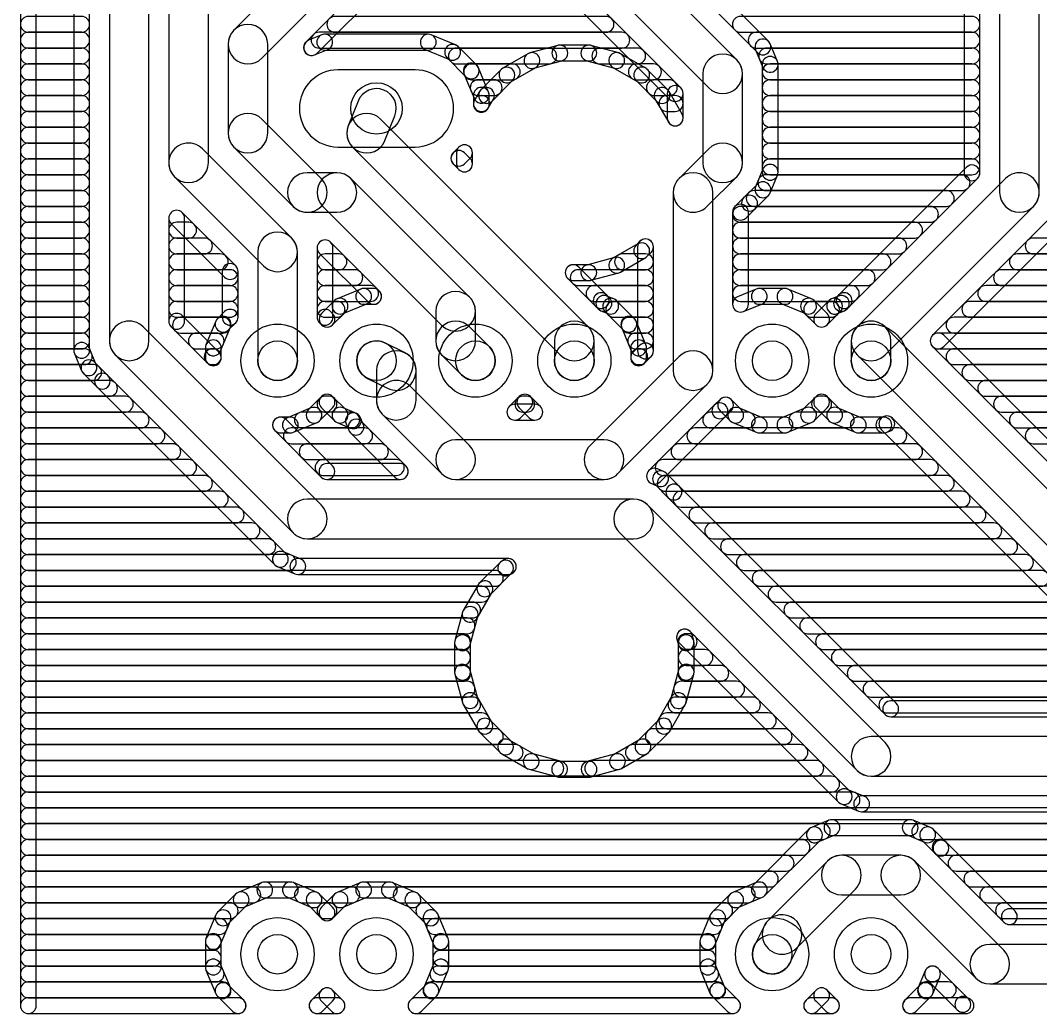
# Model space of a CAD drawing. Extents: x 1 to 104, y 1 to 79.
# Drawn here: x 1.02 to 27.21, y 1.02 to 26.52 of the extents above; entities that cross this region are included whole.
import ezdxf

# ---------------------------------------------------------------- set-up
doc = ezdxf.new("R2010")
doc.units = 0
for name, color, linetype in [('16', 174, 'CONTINUOUS'), ('17', 94, 'CONTINUOUS'), ('44', 250, 'CONTINUOUS')]:
    doc.layers.add(name, color=color, linetype=linetype)

# ---------------------------------------------------------------- blocks, each defined once
blk = doc.blocks.new('ROUNDP')
blk.add_circle((0, 0), 0.5)
blk = doc.blocks.new('LONGP100')
blk.add_lwpolyline([(-0.5, -0.5), (0.5, -0.5, 1), (0.5, 0.5), (-0.5, 0.5, 1)], format="xyb", close=True)

msp = doc.modelspace()

# ---------------------------------------------------------------- linework, layer by layer
at = {"layer": '16'}
for points in [[(1.4224, 1.2192), (1.4224, 78.7808, 1), (1.016, 78.7808), (1.016, 1.2192, 1)], [(2.3876, 68.8225), (2.3876, 18.0455, 1), (2.794, 18.0455), (2.794, 68.8225, 1)], [(3.302, 68.58), (3.302, 18.288, 1), (4.318, 18.288), (4.318, 68.58, 1)], [(27.178, 22.098), (27.178, 35.56, 1), (26.162, 35.56), (26.162, 22.098, 1)], [(25.2476, 34.8395), (25.2476, 22.603, 1), (25.654, 22.603), (25.654, 34.8395, 1)], [(4.826, 34.29), (4.826, 22.86, 1), (5.842, 22.86), (5.842, 34.29, 1)], [(10.3088, 33.1688), (18.6908, 24.7868, 1), (19.4092, 25.5052), (11.0272, 33.8872, 1)], [(20.2273, 25.9803), (12.7447, 33.4629, 1), (12.4573, 33.1755), (19.9399, 25.6929, 1)], [(12.6765, 29.5079), (17.6871, 24.4973, 1), (17.9745, 24.7847), (12.9639, 29.7952, 1)], [(9.5468, 29.3152), (6.4988, 26.2672, 1), (7.2172, 25.5488), (10.2652, 28.5968, 1)], [(8.6368, 25.6752), (10.3515, 27.3899, 1), (10.0641, 27.6773), (8.3494, 25.9625, 1)], [(1.2192, 26.2128), (2.5908, 26.2128, 1), (2.5908, 26.6192), (1.2192, 26.6192, 1)], [(9.0902, 26.2128), (16.0558, 26.2128, 1), (16.0558, 26.6192), (9.0902, 26.6192, 1)], [(19.5042, 26.2128), (25.4508, 26.2128, 1), (25.4508, 26.6192), (19.5042, 26.6192, 1)], [(1.2192, 25.8064), (2.5908, 25.8064, 1), (2.5908, 26.2128), (1.2192, 26.2128, 1)], [(6.35, 25.908), (6.35, 23.622, 1), (7.366, 23.622), (7.366, 25.908, 1)], [(8.6838, 25.8064), (16.4622, 25.8064, 1), (16.4622, 26.2128), (8.6838, 26.2128, 1)], [(19.9106, 25.8064), (25.4508, 25.8064, 1), (25.4508, 26.2128), (19.9106, 26.2128, 1)], [(8.7531, 26.1465), (8.4153, 26.0066, 1), (8.5708, 25.6311), (8.9086, 25.7711, 1)], [(11.4891, 26.162), (8.8309, 26.162, 1), (8.8309, 25.7556), (11.4891, 25.7556, 1)], [(12.1924, 25.8874), (11.5669, 26.1465, 1), (11.4113, 25.7711), (12.0368, 25.512, 1)], [(20.4569, 25.4663), (20.2713, 25.9144, 1), (19.8959, 25.7589), (20.0815, 25.3108, 1)], [(1.2192, 25.4), (2.5908, 25.4, 1), (2.5908, 25.8064), (1.2192, 25.8064, 1)], [(12.737, 25.3647), (12.2583, 25.8434, 1), (11.9709, 25.556), (12.4496, 25.0773, 1)], [(12.2111, 25.4), (14.5852, 25.4, 1), (14.5852, 25.8064), (12.2111, 25.8064, 1)], [(14.0502, 25.663), (13.4074, 25.2919, 1), (13.6106, 24.9399), (14.2534, 25.3111, 1)], [(14.8163, 25.8755), (14.0992, 25.6833, 1), (14.2044, 25.2908), (14.9214, 25.4829, 1)], [(15.6112, 25.8824), (14.8688, 25.8824, 1), (14.8688, 25.476), (15.6112, 25.476, 1)], [(16.3808, 25.6833), (15.6637, 25.8755, 1), (15.5586, 25.4829), (16.2756, 25.2908, 1)], [(15.8948, 25.4), (16.8686, 25.4, 1), (16.8686, 25.8064), (15.8948, 25.8064, 1)], [(17.0726, 25.2919), (16.4298, 25.663, 1), (16.2266, 25.3111), (16.8694, 24.9399, 1)], [(20.1803, 25.4), (25.4508, 25.4, 1), (25.4508, 25.8064), (20.1803, 25.8064, 1)], [(13.0401, 24.6733), (12.781, 25.2988, 1), (12.4056, 25.1432), (12.6647, 24.5177, 1)], [(18.542, 25.146), (18.542, 22.86, 1), (19.558, 22.86), (19.558, 25.146, 1)], [(20.4724, 22.6175), (20.4724, 25.3885, 1), (20.066, 25.3885), (20.066, 22.6175, 1)], [(1.2192, 24.9936), (2.5908, 24.9936, 1), (2.5908, 25.4), (1.2192, 25.4, 1)], [(12.6033, 24.9936), (13.6491, 24.9936, 1), (13.6491, 25.4), (12.6033, 25.4, 1)], [(13.3653, 25.2596), (12.8404, 24.7347, 1), (13.1278, 24.4473), (13.6527, 24.9722, 1)], [(16.8309, 24.9936), (17.275, 24.9936, 1), (17.275, 25.4), (16.8309, 25.4, 1)], [(17.6396, 24.7347), (17.1147, 25.2596, 1), (16.8273, 24.9722), (17.3522, 24.4473, 1)], [(20.2692, 24.9936), (25.4508, 24.9936, 1), (25.4508, 25.4), (20.2692, 25.4, 1)], [(1.2192, 24.5872), (2.5908, 24.5872, 1), (2.5908, 24.9936), (1.2192, 24.9936, 1)], [(12.7717, 24.5872), (13.1835, 24.5872, 1), (13.1835, 24.9936), (12.7717, 24.9936, 1)], [(17.2965, 24.5872), (17.6814, 24.5872, 1), (17.6814, 24.9936), (17.2965, 24.9936, 1)], [(20.2692, 24.5872), (25.4508, 24.5872, 1), (25.4508, 24.9936), (20.2692, 24.9936, 1)], [(10.3777, 23.4333), (10.6317, 24.0683, 1), (9.6883, 24.4457), (9.4343, 23.8107, 1)], [(13.0556, 24.3629), (13.0556, 24.5955, 1), (12.6492, 24.5955), (12.6492, 24.3629, 1)], [(12.8081, 24.6926), (12.6764, 24.4645, 1), (13.0284, 24.2613), (13.1601, 24.4894, 1)], [(18.0068, 24.1126), (17.6719, 24.6926, 1), (17.3199, 24.4894), (17.6548, 23.9094, 1)], [(17.6276, 24.641), (17.6276, 24.011, 1), (18.034, 24.011), (18.034, 24.641, 1)], [(1.2192, 24.1808), (2.5908, 24.1808, 1), (2.5908, 24.5872), (1.2192, 24.5872, 1)], [(12.8524, 24.1808), (12.8646, 24.1808, 1), (12.8646, 24.5872), (12.8524, 24.5872, 1)], [(17.6154, 24.1808), (17.8308, 24.1808, 1), (17.8308, 24.5872), (17.6154, 24.5872, 1)], [(20.2692, 24.1808), (25.4508, 24.1808, 1), (25.4508, 24.5872), (20.2692, 24.5872, 1)], [(1.2192, 23.7744), (2.5908, 23.7744, 1), (2.5908, 24.1808), (1.2192, 24.1808, 1)], [(6.4988, 23.2628), (8.0228, 21.7388, 1), (8.7412, 22.4572), (7.2172, 23.9812, 1)], [(9.5468, 23.2628), (14.8808, 17.9288, 1), (15.5992, 18.6472), (10.2652, 23.9812, 1)], [(20.2692, 23.7744), (25.4508, 23.7744, 1), (25.4508, 24.1808), (20.2692, 24.1808, 1)], [(1.2192, 23.368), (2.5908, 23.368, 1), (2.5908, 23.7744), (1.2192, 23.7744, 1)], [(20.2692, 23.368), (25.4508, 23.368, 1), (25.4508, 23.7744), (20.2692, 23.7744, 1)], [(1.2192, 22.9616), (2.5908, 22.9616, 1), (2.5908, 23.368), (1.2192, 23.368, 1)], [(4.9748, 22.5008), (7.2608, 20.2148, 1), (7.9792, 20.9332), (5.6932, 23.2192, 1)], [(12.4199, 22.8323), (12.5645, 22.9768, 1), (12.2771, 23.2642), (12.1326, 23.1196, 1)], [(12.2176, 23.1205), (12.2176, 22.8314, 1), (12.624, 22.8314), (12.624, 23.1205, 1)], [(18.6908, 23.2192), (17.9288, 22.4572, 1), (18.6472, 21.7388), (19.4092, 22.5008, 1)], [(20.2692, 22.9616), (25.4508, 22.9616, 1), (25.4508, 23.368), (20.2692, 23.368, 1)], [(12.5645, 22.9751), (12.4199, 23.1196, 1), (12.1326, 22.8323), (12.2771, 22.6877, 1)], [(1.2192, 22.5552), (2.5908, 22.5552, 1), (2.5908, 22.9616), (1.2192, 22.9616, 1)], [(20.2713, 22.0916), (20.4569, 22.5397, 1), (20.0815, 22.6952), (19.8959, 22.2471, 1)], [(20.2692, 22.5552), (25.4508, 22.5552, 1), (25.4508, 22.9616), (20.2692, 22.9616, 1)], [(25.3071, 22.7467), (22.0257, 19.4653, 1), (22.3131, 19.1779), (25.5945, 22.4593, 1)], [(1.2192, 22.1488), (2.5908, 22.1488, 1), (2.5908, 22.5552), (1.2192, 22.5552, 1)], [(8.382, 21.59), (9.144, 21.59, 1), (9.144, 22.606), (8.382, 22.606, 1)], [(8.7848, 21.7388), (11.8328, 18.6908, 1), (12.5512, 19.4092), (9.5032, 22.4572, 1)], [(17.78, 22.098), (17.78, 17.526, 1), (18.796, 17.526), (18.796, 22.098, 1)], [(20.1592, 22.1488), (25.1998, 22.1488, 1), (25.1998, 22.5552), (20.1592, 22.5552, 1)], [(23.2192, 17.9288), (27.0292, 21.7388, 1), (26.3108, 22.4572), (22.5008, 18.6472, 1)], [(19.8843, 21.6827), (20.2273, 22.0257, 1), (19.9399, 22.3131), (19.5969, 21.9701, 1)], [(1.2192, 21.7424), (2.5908, 21.7424, 1), (2.5908, 22.1488), (1.2192, 22.1488, 1)], [(19.6509, 21.4493), (19.8843, 21.6827, 1), (19.5969, 21.9701), (19.3635, 21.7367, 1)], [(19.8598, 21.7424), (24.7934, 21.7424, 1), (24.7934, 22.1488), (19.8598, 22.1488, 1)], [(19.7104, 19.2304), (19.7104, 21.593, 1), (19.304, 21.593), (19.304, 19.2304, 1)], [(1.2192, 21.336), (2.5908, 21.336, 1), (2.5908, 21.7424), (1.2192, 21.7424, 1)], [(5.2324, 18.793), (5.2324, 21.4406, 1), (4.826, 21.4406), (4.826, 18.793, 1)], [(4.8855, 21.2969), (6.2571, 19.9253, 1), (6.5445, 20.2127), (5.1729, 21.5843, 1)], [(19.5072, 21.336), (24.387, 21.336, 1), (24.387, 21.7424), (19.5072, 21.7424, 1)], [(24.7279, 18.1443), (27.8473, 21.2637, 1), (27.5599, 21.5511), (24.4405, 18.4317, 1)], [(1.2192, 20.9296), (2.5908, 20.9296, 1), (2.5908, 21.336), (1.2192, 21.336, 1)], [(5.0292, 20.9296), (5.337, 20.9296, 1), (5.337, 21.336), (5.0292, 21.336, 1)], [(19.5072, 20.9296), (23.9806, 20.9296, 1), (23.9806, 21.336), (19.5072, 21.336, 1)], [(7.112, 20.574), (7.112, 17.78, 1), (8.128, 17.78), (8.128, 20.574, 1)], [(1.2192, 20.5232), (2.5908, 20.5232, 1), (2.5908, 20.9296), (1.2192, 20.9296, 1)], [(5.0292, 20.5232), (5.7434, 20.5232, 1), (5.7434, 20.9296), (5.0292, 20.9296, 1)], [(9.0424, 18.8957), (9.0424, 20.6786, 1), (8.636, 20.6786), (8.636, 18.8957, 1)], [(8.6955, 20.5349), (9.9431, 19.2873, 1), (10.2305, 19.5747), (8.9829, 20.8223, 1)], [(16.4298, 20.0569), (17.0726, 20.4281, 1), (16.8694, 20.7801), (16.2266, 20.4089, 1)], [(17.1147, 20.4604), (17.2125, 20.5582, 1), (16.9251, 20.8455), (16.8273, 20.7478, 1)], [(16.8656, 20.7019), (16.8656, 18.031, 1), (17.272, 18.031), (17.272, 20.7019, 1)], [(19.5072, 20.5232), (23.5742, 20.5232, 1), (23.5742, 20.9296), (19.5072, 20.9296, 1)], [(27.0226, 20.5232), (27.7368, 20.5232, 1), (27.7368, 20.9296), (27.0226, 20.9296, 1)], [(1.2192, 20.1168), (2.5908, 20.1168, 1), (2.5908, 20.5232), (1.2192, 20.5232, 1)], [(5.0292, 20.1168), (6.1498, 20.1168, 1), (6.1498, 20.5232), (5.0292, 20.5232, 1)], [(8.8392, 20.1168), (9.1978, 20.1168, 1), (9.1978, 20.5232), (8.8392, 20.5232, 1)], [(15.6637, 19.8445), (16.3808, 20.0366, 1), (16.2756, 20.4292), (15.5586, 20.2371, 1)], [(16.479, 20.1168), (17.0688, 20.1168, 1), (17.0688, 20.5232), (16.479, 20.5232, 1)], [(19.5072, 20.1168), (23.1678, 20.1168, 1), (23.1678, 20.5232), (19.5072, 20.5232, 1)], [(26.6162, 20.1168), (27.7368, 20.1168, 1), (27.7368, 20.5232), (26.6162, 20.5232, 1)], [(6.1976, 20.069), (6.1976, 18.8957, 1), (6.604, 18.8957), (6.604, 20.069, 1)], [(16.0743, 19.4653), (15.3551, 20.1845, 1), (15.0677, 19.8971), (15.7869, 19.1779, 1)], [(15.2114, 19.8376), (15.6112, 19.8376, 1), (15.6112, 20.244), (15.2114, 20.244, 1)], [(1.2192, 19.7104), (2.5908, 19.7104, 1), (2.5908, 20.1168), (1.2192, 20.1168, 1)], [(5.0292, 19.7104), (6.4008, 19.7104, 1), (6.4008, 20.1168), (5.0292, 20.1168, 1)], [(8.8392, 19.7104), (9.6042, 19.7104, 1), (9.6042, 20.1168), (8.8392, 20.1168, 1)], [(15.3386, 19.7104), (17.0688, 19.7104, 1), (17.0688, 20.1168), (15.3386, 20.1168, 1)], [(19.5072, 19.7104), (22.7614, 19.7104, 1), (22.7614, 20.1168), (19.5072, 20.1168, 1)], [(26.2098, 19.7104), (27.7368, 19.7104, 1), (27.7368, 20.1168), (26.2098, 20.1168, 1)], [(1.2192, 19.304), (2.5908, 19.304, 1), (2.5908, 19.7104), (1.2192, 19.7104, 1)], [(5.0292, 19.304), (6.4008, 19.304, 1), (6.4008, 19.7104), (5.0292, 19.7104, 1)], [(8.8392, 19.304), (10.0106, 19.304, 1), (10.0106, 19.7104), (8.8392, 19.7104, 1)], [(15.745, 19.304), (17.0688, 19.304, 1), (17.0688, 19.7104), (15.745, 19.7104, 1)], [(19.5072, 19.304), (22.355, 19.304, 1), (22.355, 19.7104), (19.5072, 19.7104, 1)], [(25.8034, 19.304), (27.7368, 19.304, 1), (27.7368, 19.7104), (25.8034, 19.7104, 1)], [(9.7538, 19.6187), (9.147, 19.3674, 1), (9.3025, 18.9919), (9.9094, 19.2433, 1)], [(10.0868, 19.6342), (9.8316, 19.6342, 1), (9.8316, 19.2278), (10.0868, 19.2278, 1)], [(11.684, 19.05), (11.684, 18.288, 1), (12.7, 18.288), (12.7, 19.05, 1)], [(16.1436, 19.3959), (16.0743, 19.4653, 1), (15.7869, 19.1779), (15.8563, 19.1086, 1)], [(16.253, 19.3674), (16.0777, 19.44, 1), (15.9222, 19.0645), (16.0975, 18.9919, 1)], [(19.9138, 19.6187), (19.4294, 19.4181, 1), (19.585, 19.0426), (20.0694, 19.2433, 1)], [(20.6484, 19.6342), (19.9916, 19.6342, 1), (19.9916, 19.2278), (20.6484, 19.2278, 1)], [(21.333, 19.3674), (20.7262, 19.6187, 1), (20.5706, 19.2433), (21.1775, 18.9919, 1)], [(22.0223, 19.44), (21.847, 19.3674, 1), (22.0025, 18.9919), (22.1778, 19.0645, 1)], [(22.0257, 19.4653), (21.9563, 19.3959, 1), (22.2437, 19.1086), (22.3131, 19.1779, 1)], [(1.2192, 18.8976), (2.5908, 18.8976, 1), (2.5908, 19.304), (1.2192, 19.304, 1)], [(5.0292, 18.8976), (6.4008, 18.8976, 1), (6.4008, 19.304), (5.0292, 19.304, 1)], [(8.8392, 18.8976), (9.1459, 18.8976, 1), (9.1459, 19.304), (8.8392, 19.304, 1)], [(9.0811, 19.3233), (8.7463, 18.9885, 1), (9.0337, 18.7012), (9.3685, 19.036, 1)], [(16.7833, 18.8589), (16.3189, 19.3233, 1), (16.0315, 19.036), (16.496, 18.5715, 1)], [(16.2541, 18.8976), (17.0688, 18.8976, 1), (17.0688, 19.304), (16.2541, 19.304, 1)], [(21.7337, 18.9885), (21.3989, 19.3233, 1), (21.1115, 19.036), (21.4463, 18.7012, 1)], [(21.3341, 18.8976), (21.8459, 18.8976, 1), (21.8459, 19.304), (21.3341, 19.304, 1)], [(21.7811, 19.3233), (21.4463, 18.9885, 1), (21.7337, 18.7012), (22.0685, 19.036, 1)], [(25.397, 18.8976), (27.7368, 18.8976, 1), (27.7368, 19.304), (25.397, 19.304, 1)], [(1.2192, 18.4912), (2.5908, 18.4912, 1), (2.5908, 18.8976), (1.2192, 18.8976, 1)], [(6.1127, 17.9969), (5.1729, 18.9367, 1), (4.8855, 18.6493), (5.8253, 17.7095, 1)], [(5.1278, 18.4912), (6.2117, 18.4912, 1), (6.2117, 18.8976), (5.1278, 18.8976, 1)], [(6.0326, 18.793), (5.7813, 18.1862, 1), (6.1567, 18.0306), (6.4081, 18.6375, 1)], [(6.2571, 19.0393), (6.0767, 18.8589, 1), (6.364, 18.5715), (6.5445, 18.752, 1)], [(9.0337, 18.9885), (8.9829, 19.0393, 1), (8.6955, 18.752), (8.7463, 18.7012, 1)], [(17.0787, 18.1862), (16.8274, 18.793, 1), (16.4519, 18.6375), (16.7033, 18.0306, 1)], [(16.6483, 18.4912), (17.0688, 18.4912, 1), (17.0688, 18.8976), (16.6483, 18.8976, 1)], [(24.9906, 18.4912), (27.7836, 18.4912, 1), (27.7836, 18.8976), (24.9906, 18.8976, 1)], [(3.4508, 17.9288), (8.0228, 13.3568, 1), (8.7412, 14.0752), (4.1692, 18.6472, 1)], [(11.8328, 17.9288), (12.3408, 17.4208, 1), (13.0592, 18.1392), (12.5512, 18.6472, 1)], [(14.732, 18.288), (14.732, 17.78, 1), (15.748, 17.78), (15.748, 18.288, 1)], [(22.5008, 17.9288), (30.8828, 9.5468, 1), (31.6012, 10.2652), (23.2192, 18.6472, 1)], [(22.352, 18.288), (22.352, 17.78, 1), (23.368, 17.78), (23.368, 18.288, 1)], [(1.2192, 18.0848), (2.5908, 18.0848, 1), (2.5908, 18.4912), (1.2192, 18.4912, 1)], [(5.5342, 18.0848), (6.0434, 18.0848, 1), (6.0434, 18.4912), (5.5342, 18.4912, 1)], [(16.8166, 18.0848), (17.0688, 18.0848, 1), (17.0688, 18.4912), (16.8166, 18.4912, 1)], [(31.3857, 11.7739), (24.7279, 18.4317, 1), (24.4405, 18.1443), (31.0983, 11.4865, 1)], [(24.5842, 18.0848), (27.9938, 18.0848, 1), (27.9938, 18.4912), (24.5842, 18.4912, 1)], [(1.2192, 17.6784), (2.6587, 17.6784, 1), (2.6587, 18.0848), (1.2192, 18.0848, 1)], [(2.4031, 17.9677), (2.5887, 17.5196, 1), (2.9641, 17.6751), (2.7785, 18.1232, 1)], [(5.9406, 17.6784), (5.969, 17.6784, 1), (5.969, 18.0848), (5.9406, 18.0848, 1)], [(5.7658, 18.1084), (5.7658, 17.8532, 1), (6.1722, 17.8532), (6.1722, 18.1084, 1)], [(10.8952, 17.9804), (10.3872, 18.2344, 1), (9.9328, 17.3256), (10.4408, 17.0716, 1)], [(17.0942, 17.8532), (17.0942, 18.1084, 1), (16.6878, 18.1084), (16.6878, 17.8532, 1)], [(16.9251, 18.1747), (16.7473, 17.9969, 1), (17.0347, 17.7095), (17.2125, 17.8873, 1)], [(16.891, 17.6784), (16.9194, 17.6784, 1), (16.9194, 18.0848), (16.891, 18.0848, 1)], [(24.9906, 17.6784), (28.4002, 17.6784, 1), (28.4002, 18.0848), (24.9906, 18.0848, 1)], [(11.176, 16.764), (11.176, 17.526, 1), (10.16, 17.526), (10.16, 16.764, 1)], [(17.9288, 17.8852), (15.6428, 15.5992, 1), (16.3612, 14.8808), (18.6472, 17.1668, 1)], [(1.2192, 17.272), (2.8986, 17.272, 1), (2.8986, 17.6784), (1.2192, 17.6784, 1)], [(2.6327, 17.4537), (2.9757, 17.1107, 1), (3.2631, 17.3981), (2.9201, 17.7411, 1)], [(25.397, 17.272), (28.8066, 17.272, 1), (28.8066, 17.6784), (25.397, 17.6784, 1)], [(2.9757, 17.1107), (7.5477, 12.5387, 1), (7.8351, 12.8261), (3.2631, 17.3981, 1)], [(1.2192, 16.8656), (3.305, 16.8656, 1), (3.305, 17.272), (1.2192, 17.272, 1)], [(12.5512, 15.5992), (11.0272, 17.1232, 1), (10.3088, 16.4048), (11.8328, 14.8808, 1)], [(25.8034, 16.8656), (29.213, 16.8656, 1), (29.213, 17.272), (25.8034, 17.272, 1)], [(1.2192, 16.4592), (3.7114, 16.4592, 1), (3.7114, 16.8656), (1.2192, 16.8656, 1)], [(8.6989, 16.2367), (9.0337, 16.5715, 1), (8.7463, 16.8588), (8.4115, 16.524, 1)], [(8.8373, 16.4592), (8.9427, 16.4592, 1), (8.9427, 16.8656), (8.8373, 16.8656, 1)], [(8.7463, 16.5715), (9.0811, 16.2367, 1), (9.3685, 16.524), (9.0337, 16.8588, 1)], [(13.8577, 16.3155), (14.1137, 16.5714, 1), (13.8263, 16.8588), (13.5704, 16.6029, 1)], [(13.9173, 16.4592), (14.0227, 16.4592, 1), (14.0227, 16.8656), (13.9173, 16.8656, 1)], [(13.8263, 16.5715), (14.0823, 16.3155, 1), (14.3696, 16.6029), (14.1137, 16.8588, 1)], [(19.1223, 16.3487), (19.2694, 16.4958, 1), (18.982, 16.7831), (18.8349, 16.6361, 1)], [(18.982, 16.4958), (19.2411, 16.2367, 1), (19.5285, 16.524), (19.2694, 16.7831, 1)], [(21.3989, 16.2367), (21.7337, 16.5715, 1), (21.4463, 16.8588), (21.1115, 16.524, 1)], [(21.5373, 16.4592), (21.6427, 16.4592, 1), (21.6427, 16.8656), (21.5373, 16.8656, 1)], [(21.4463, 16.5715), (21.7811, 16.2367, 1), (22.0685, 16.524), (21.7337, 16.8588, 1)], [(26.2098, 16.4592), (29.6194, 16.4592, 1), (29.6194, 16.8656), (26.2098, 16.8656, 1)], [(8.0262, 15.9413), (8.633, 16.1926, 1), (8.4775, 16.5681), (7.8706, 16.3167, 1)], [(9.147, 16.1926), (9.488, 16.0514, 1), (9.6435, 16.4268), (9.3025, 16.5681, 1)], [(14.2259, 16.6624), (13.7141, 16.6624, 1), (13.7141, 16.256), (14.2259, 16.256, 1)], [(17.4436, 14.67), (19.1223, 16.3487, 1), (18.8349, 16.6361), (17.1562, 14.9574, 1)], [(19.307, 16.1926), (19.9138, 15.9413, 1), (20.0694, 16.3167), (19.4625, 16.5681, 1)], [(20.7262, 15.9413), (21.333, 16.1926, 1), (21.1775, 16.5681), (20.5706, 16.3167, 1)], [(21.847, 16.1926), (22.4538, 15.9413, 1), (22.6094, 16.3167), (22.0025, 16.5681, 1)], [(1.2192, 16.0528), (4.1178, 16.0528, 1), (4.1178, 16.4592), (1.2192, 16.4592, 1)], [(9.0307, 15.0789), (7.8369, 16.2727, 1), (7.5495, 15.9853), (8.7433, 14.7915, 1)], [(7.6932, 15.9258), (7.9484, 15.9258, 1), (7.9484, 16.3322), (7.6932, 16.3322, 1)], [(8.255, 16.0528), (9.525, 16.0528, 1), (9.525, 16.4592), (8.255, 16.4592, 1)], [(9.378, 16.1614), (9.4467, 15.9956, 1), (9.8221, 16.1511), (9.7535, 16.3169, 1)], [(9.4907, 15.9297), (10.6289, 14.7915, 1), (10.9163, 15.0789), (9.7781, 16.2171, 1)], [(18.7422, 16.0528), (19.685, 16.0528, 1), (19.685, 16.4592), (18.7422, 16.4592, 1)], [(19.9916, 15.9258), (20.6484, 15.9258, 1), (20.6484, 16.3322), (19.9916, 16.3322, 1)], [(20.955, 16.0528), (22.225, 16.0528, 1), (22.225, 16.4592), (20.955, 16.4592, 1)], [(22.5316, 15.9258), (23.1884, 15.9258, 1), (23.1884, 16.3322), (22.5316, 16.3322, 1)], [(23.2662, 15.9413), (23.3414, 15.9724, 1), (23.1859, 16.3479), (23.1106, 16.3167, 1)], [(23.1199, 16.0165), (30.0963, 9.0401, 1), (30.3837, 9.3275), (23.4073, 16.3038, 1)], [(26.6162, 16.0528), (30.0258, 16.0528, 1), (30.0258, 16.4592), (26.6162, 16.4592, 1)], [(1.2192, 15.6464), (4.5242, 15.6464, 1), (4.5242, 16.0528), (1.2192, 16.0528, 1)], [(7.9726, 15.6464), (9.8582, 15.6464, 1), (9.8582, 16.0528), (7.9726, 16.0528, 1)], [(18.3358, 15.6464), (23.5742, 15.6464, 1), (23.5742, 16.0528), (18.3358, 16.0528, 1)], [(27.0226, 15.6464), (30.4322, 15.6464, 1), (30.4322, 16.0528), (27.0226, 16.0528, 1)], [(16.002, 15.748), (12.192, 15.748, 1), (12.192, 14.732), (16.002, 14.732, 1)], [(1.2192, 15.24), (4.9306, 15.24, 1), (4.9306, 15.6464), (1.2192, 15.6464, 1)], [(8.379, 15.24), (10.2646, 15.24, 1), (10.2646, 15.6464), (8.379, 15.6464, 1)], [(17.9294, 15.24), (23.9806, 15.24, 1), (23.9806, 15.6464), (17.9294, 15.6464, 1)], [(1.2192, 14.8336), (5.337, 14.8336, 1), (5.337, 15.24), (1.2192, 15.24, 1)], [(8.7854, 14.8336), (10.671, 14.8336, 1), (10.671, 15.24), (8.7854, 15.24, 1)], [(17.523, 14.8336), (24.387, 14.8336, 1), (24.387, 15.24), (17.523, 15.24, 1)], [(10.7726, 15.1384), (8.887, 15.1384, 1), (8.887, 14.732), (10.7726, 14.732, 1)], [(17.5324, 14.9373), (17.3776, 15.0014, 1), (17.2221, 14.6259), (17.3769, 14.5619, 1)], [(17.9413, 14.5503), (17.5983, 14.8933, 1), (17.3109, 14.6059), (17.6539, 14.2629, 1)], [(1.2192, 14.4272), (5.7434, 14.4272, 1), (5.7434, 14.8336), (1.2192, 14.8336, 1)], [(17.5738, 14.4272), (24.7934, 14.4272, 1), (24.7934, 14.8336), (17.5738, 14.8336, 1)], [(1.2192, 14.0208), (6.1498, 14.0208, 1), (6.1498, 14.4272), (1.2192, 14.4272, 1)], [(23.5087, 8.9829), (17.9413, 14.5503, 1), (17.6539, 14.2629), (23.2213, 8.6955, 1)], [(17.9802, 14.0208), (25.1998, 14.0208, 1), (25.1998, 14.4272), (17.9802, 14.4272, 1)], [(8.382, 13.208), (16.764, 13.208, 1), (16.764, 14.224), (8.382, 14.224, 1)], [(16.4048, 13.3568), (22.5008, 7.2608, 1), (23.2192, 7.9792), (17.1232, 14.0752, 1)], [(1.2192, 13.6144), (6.5562, 13.6144, 1), (6.5562, 14.0208), (1.2192, 14.0208, 1)], [(18.3866, 13.6144), (25.6062, 13.6144, 1), (25.6062, 14.0208), (18.3866, 14.0208, 1)], [(1.2192, 13.208), (6.9626, 13.208, 1), (6.9626, 13.6144), (1.2192, 13.6144, 1)], [(18.793, 13.208), (26.0126, 13.208, 1), (26.0126, 13.6144), (18.793, 13.6144, 1)], [(1.2192, 12.8016), (7.369, 12.8016, 1), (7.369, 13.208), (1.2192, 13.208, 1)], [(19.1994, 12.8016), (26.419, 12.8016, 1), (26.419, 13.208), (19.1994, 13.208, 1)], [(7.6136, 12.4947), (8.0617, 12.3091, 1), (8.2172, 12.6845), (7.7691, 12.8701, 1)], [(1.2192, 12.3952), (7.8942, 12.3952, 1), (7.8942, 12.8016), (1.2192, 12.8016, 1)], [(8.1395, 12.2936), (13.5471, 12.2936, 1), (13.5471, 12.7), (8.1395, 12.7, 1)], [(13.334, 12.6004), (12.7996, 12.066, 1), (13.087, 11.7787), (13.6213, 12.313, 1)], [(13.4455, 12.6728), (13.3761, 12.6327, 1), (13.5792, 12.2807), (13.6487, 12.3208, 1)], [(19.6058, 12.3952), (26.8254, 12.3952, 1), (26.8254, 12.8016), (19.6058, 12.8016, 1)], [(1.2192, 11.9888), (13.2129, 11.9888, 1), (13.2129, 12.3952), (1.2192, 12.3952, 1)], [(20.0122, 11.9888), (27.2318, 11.9888, 1), (27.2318, 12.3952), (20.0122, 12.3952, 1)], [(12.7673, 12.0239), (12.3894, 11.3695, 1), (12.7414, 11.1663), (13.1192, 11.8207, 1)], [(1.2192, 11.5824), (12.8643, 11.5824, 1), (12.8643, 11.9888), (1.2192, 11.9888, 1)], [(20.4186, 11.5824), (27.6382, 11.5824, 1), (27.6382, 11.9888), (20.4186, 11.9888, 1)], [(1.2192, 11.176), (12.6297, 11.176, 1), (12.6297, 11.5824), (1.2192, 11.5824, 1)], [(20.825, 11.176), (28.0446, 11.176, 1), (28.0446, 11.5824), (20.825, 11.5824, 1)], [(12.3691, 11.3204), (12.1735, 10.5905, 1), (12.5661, 10.4853), (12.7617, 11.2153, 1)], [(1.2192, 10.7696), (12.4863, 10.7696, 1), (12.4863, 11.176), (1.2192, 11.176, 1)], [(21.2314, 10.7696), (28.451, 10.7696, 1), (28.451, 11.176), (21.2314, 11.176, 1)], [(1.2192, 10.3632), (12.3774, 10.3632, 1), (12.3774, 10.7696), (1.2192, 10.7696, 1)], [(12.1666, 10.5379), (12.1666, 9.7821, 1), (12.573, 9.7821), (12.573, 10.5379, 1)], [(18.3065, 10.5905), (18.267, 10.7376, 1), (17.8745, 10.6324), (17.9139, 10.4853, 1)], [(17.9271, 10.5413), (22.0257, 6.4427, 1), (22.3131, 6.7301), (18.2144, 10.8287, 1)], [(18.1026, 10.3632), (18.1894, 10.3632, 1), (18.1894, 10.7696), (18.1026, 10.7696, 1)], [(18.3134, 9.7821), (18.3134, 10.5379, 1), (17.907, 10.5379), (17.907, 9.7821, 1)], [(21.6378, 10.3632), (28.8574, 10.3632, 1), (28.8574, 10.7696), (21.6378, 10.7696, 1)], [(1.2192, 9.9568), (12.3698, 9.9568, 1), (12.3698, 10.3632), (1.2192, 10.3632, 1)], [(18.1102, 9.9568), (18.5958, 9.9568, 1), (18.5958, 10.3632), (18.1102, 10.3632, 1)], [(22.0442, 9.9568), (29.2638, 9.9568, 1), (29.2638, 10.3632), (22.0442, 10.3632, 1)], [(1.2192, 9.5504), (12.3774, 9.5504, 1), (12.3774, 9.9568), (1.2192, 9.9568, 1)], [(12.1735, 9.7295), (12.3691, 8.9996, 1), (12.7617, 9.1047), (12.5661, 9.8347, 1)], [(18.1109, 8.9996), (18.3065, 9.7295, 1), (17.9139, 9.8347), (17.7183, 9.1047, 1)], [(18.1026, 9.5504), (19.0022, 9.5504, 1), (19.0022, 9.9568), (18.1026, 9.9568, 1)], [(22.4506, 9.5504), (29.6702, 9.5504, 1), (29.6702, 9.9568), (22.4506, 9.9568, 1)], [(1.2192, 9.144), (12.4863, 9.144, 1), (12.4863, 9.5504), (1.2192, 9.5504, 1)], [(17.9937, 9.144), (19.4086, 9.144, 1), (19.4086, 9.5504), (17.9937, 9.5504, 1)], [(22.857, 9.144), (30.0766, 9.144, 1), (30.0766, 9.5504), (22.857, 9.5504, 1)], [(12.3894, 8.9505), (12.7673, 8.2961, 1), (13.1192, 8.4993), (12.7414, 9.1537, 1)], [(17.7127, 8.2961), (18.0906, 8.9505, 1), (17.7386, 9.1537), (17.3608, 8.4993, 1)], [(1.2192, 8.7376), (12.6297, 8.7376, 1), (12.6297, 9.144), (1.2192, 9.144, 1)], [(17.8503, 8.7376), (19.815, 8.7376, 1), (19.815, 9.144), (17.8503, 9.144, 1)], [(23.2634, 8.7376), (30.483, 8.7376, 1), (30.483, 9.144), (23.2634, 9.144, 1)], [(30.6112, 9.0424), (23.365, 9.0424, 1), (23.365, 8.636), (30.6112, 8.636, 1)], [(1.2192, 8.3312), (12.8643, 8.3312, 1), (12.8643, 8.7376), (1.2192, 8.7376, 1)], [(17.6157, 8.3312), (20.2214, 8.3312, 1), (20.2214, 8.7376), (17.6157, 8.7376, 1)], [(12.7996, 8.254), (13.334, 7.7196, 1), (13.6213, 8.007), (13.087, 8.5413, 1)], [(17.146, 7.7196), (17.6804, 8.254, 1), (17.393, 8.5413), (16.8587, 8.007, 1)], [(1.2192, 7.9248), (13.2129, 7.9248, 1), (13.2129, 8.3312), (1.2192, 8.3312, 1)], [(17.2671, 7.9248), (20.6278, 7.9248, 1), (20.6278, 8.3312), (17.2671, 8.3312, 1)], [(22.86, 7.112), (38.862, 7.112, 1), (38.862, 8.128), (22.86, 8.128, 1)], [(1.2192, 7.5184), (13.723, 7.5184, 1), (13.723, 7.9248), (1.2192, 7.9248, 1)], [(13.3761, 7.6873), (14.0305, 7.3094, 1), (14.2337, 7.6614), (13.5793, 8.0392, 1)], [(16.4495, 7.3094), (17.1039, 7.6873, 1), (16.9007, 8.0392), (16.2463, 7.6614, 1)], [(16.757, 7.5184), (21.0342, 7.5184, 1), (21.0342, 7.9248), (16.757, 7.9248, 1)], [(14.0796, 7.2891), (14.8095, 7.0935, 1), (14.9147, 7.4861), (14.1847, 7.6817, 1)], [(15.6705, 7.0935), (16.4004, 7.2891, 1), (16.2953, 7.6817), (15.5653, 7.4861, 1)], [(1.2192, 7.112), (14.7673, 7.112, 1), (14.7673, 7.5184), (1.2192, 7.5184, 1)], [(14.8621, 7.0866), (15.6179, 7.0866, 1), (15.6179, 7.493), (14.8621, 7.493, 1)], [(15.7127, 7.112), (21.4406, 7.112, 1), (21.4406, 7.5184), (15.7127, 7.5184, 1)], [(1.2192, 6.7056), (21.847, 6.7056, 1), (21.847, 7.112), (1.2192, 7.112, 1)], [(1.2192, 6.2992), (22.3722, 6.2992, 1), (22.3722, 6.7056), (1.2192, 6.7056, 1)], [(22.0916, 6.3987), (22.5397, 6.2131, 1), (22.6952, 6.5885), (22.2471, 6.7741, 1)], [(22.6175, 6.1976), (38.357, 6.1976, 1), (38.357, 6.604), (22.6175, 6.604, 1)], [(1.2192, 5.8928), (38.6618, 5.8928, 1), (38.6618, 6.2992), (1.2192, 6.2992, 1)], [(1.2192, 5.4864), (21.6102, 5.4864, 1), (21.6102, 5.8928), (1.2192, 5.8928, 1)], [(21.2637, 5.7493), (19.8491, 4.3347, 1), (20.1365, 4.0473), (21.5511, 5.4619, 1)], [(21.7777, 5.9789), (21.3296, 5.7933, 1), (21.4851, 5.4179), (21.9332, 5.6035, 1)], [(23.8645, 5.9944), (21.8555, 5.9944, 1), (21.8555, 5.588), (23.8645, 5.588, 1)], [(24.3904, 5.7933), (23.9423, 5.9789, 1), (23.7868, 5.6035), (24.2349, 5.4179, 1)], [(24.1098, 5.4864), (39.0682, 5.4864, 1), (39.0682, 5.8928), (24.1098, 5.8928, 1)], [(24.7993, 5.4063), (24.4563, 5.7493, 1), (24.1689, 5.4619), (24.5119, 5.1189, 1)], [(1.2192, 5.08), (21.085, 5.08, 1), (21.085, 5.4864), (1.2192, 5.4864, 1)], [(24.635, 5.08), (39.4746, 5.08, 1), (39.4746, 5.4864), (24.635, 5.4864, 1)], [(26.5567, 3.6489), (24.7993, 5.4063, 1), (24.5119, 5.1189), (26.2693, 3.3615, 1)], [(1.2192, 4.6736), (20.6786, 4.6736, 1), (20.6786, 5.08), (1.2192, 5.08, 1)], [(20.9332, 2.6888), (22.4572, 4.2128, 1), (21.7388, 4.9312), (20.2148, 3.4072, 1)], [(22.098, 4.064), (23.622, 4.064, 1), (23.622, 5.08), (22.098, 5.08, 1)], [(23.2628, 4.2128), (25.5488, 1.9268, 1), (26.2672, 2.6452), (23.9812, 4.9312, 1)], [(25.0414, 4.6736), (39.881, 4.6736, 1), (39.881, 5.08), (25.0414, 5.08, 1)], [(1.2192, 4.2672), (20.2722, 4.2672, 1), (20.2722, 4.6736), (1.2192, 4.6736, 1)], [(25.4478, 4.2672), (40.2874, 4.2672, 1), (40.2874, 4.6736), (25.4478, 4.6736, 1)], [(1.2192, 3.8608), (6.985, 3.8608, 1), (6.985, 4.2672), (1.2192, 4.2672, 1)], [(7.2138, 4.3787), (6.607, 4.1274, 1), (6.7625, 3.7519), (7.3694, 4.0033, 1)], [(7.9484, 4.3942), (7.2916, 4.3942, 1), (7.2916, 3.9878), (7.9484, 3.9878, 1)], [(8.633, 4.1274), (8.0262, 4.3787, 1), (7.8706, 4.0033), (8.4775, 3.7519, 1)], [(8.255, 3.8608), (9.525, 3.8608, 1), (9.525, 4.2672), (8.255, 4.2672, 1)], [(9.7538, 4.3787), (9.147, 4.1274, 1), (9.3025, 3.7519), (9.9094, 4.0033, 1)], [(10.4884, 4.3942), (9.8316, 4.3942, 1), (9.8316, 3.9878), (10.4884, 3.9878, 1)], [(11.173, 4.1274), (10.5662, 4.3787, 1), (10.4106, 4.0033), (11.0175, 3.7519, 1)], [(10.795, 3.8608), (19.685, 3.8608, 1), (19.685, 4.2672), (10.795, 4.2672, 1)], [(19.9138, 4.3787), (19.307, 4.1274, 1), (19.4625, 3.7519), (20.0694, 4.0033, 1)], [(19.9928, 4.3942), (19.9916, 4.3942, 1), (19.9916, 3.9878), (19.9928, 3.9878, 1)], [(25.8542, 3.8608), (40.005, 3.8608, 1), (40.005, 4.2672), (25.8542, 4.2672, 1)], [(6.5411, 4.0833), (6.0767, 3.6189, 1), (6.364, 3.3315), (6.8285, 3.796, 1)], [(9.0337, 3.7485), (8.6989, 4.0833, 1), (8.4115, 3.796), (8.7463, 3.4612, 1)], [(9.0811, 4.0833), (8.7463, 3.7485, 1), (9.0337, 3.4612), (9.3685, 3.796, 1)], [(11.7033, 3.6189), (11.2389, 4.0833, 1), (10.9515, 3.796), (11.416, 3.3315, 1)], [(19.2411, 4.0833), (18.7767, 3.6189, 1), (19.064, 3.3315), (19.5285, 3.796, 1)], [(1.2192, 3.4544), (6.4027, 3.4544, 1), (6.4027, 3.8608), (1.2192, 3.8608, 1)], [(6.0326, 3.553), (5.7813, 2.9462, 1), (6.1567, 2.7906), (6.4081, 3.3975, 1)], [(8.8373, 3.4544), (8.9427, 3.4544, 1), (8.9427, 3.8608), (8.8373, 3.8608, 1)], [(11.3773, 3.4544), (19.1027, 3.4544, 1), (19.1027, 3.8608), (11.3773, 3.8608, 1)], [(11.9987, 2.9462), (11.7474, 3.553, 1), (11.3719, 3.3975), (11.6233, 2.7906, 1)], [(18.7326, 3.553), (18.4813, 2.9462, 1), (18.8567, 2.7906), (19.1081, 3.3975, 1)], [(26.2606, 3.4544), (30.9279, 3.4544, 1), (30.9279, 3.8608), (26.2606, 3.8608, 1)], [(30.7755, 3.7084), (26.413, 3.7084, 1), (26.413, 3.302), (30.7755, 3.302, 1)], [(1.2192, 3.048), (6.1276, 3.048, 1), (6.1276, 3.4544), (1.2192, 3.4544, 1)], [(11.6524, 3.048), (18.8276, 3.048, 1), (18.8276, 3.4544), (11.6524, 3.4544, 1)], [(20.1196, 3.2752), (19.8656, 2.7672, 1), (20.7744, 2.3128), (21.0284, 2.8208, 1)], [(1.2192, 2.6416), (5.969, 2.6416, 1), (5.969, 3.048), (1.2192, 3.048, 1)], [(5.7658, 2.8684), (5.7658, 2.2116, 1), (6.1722, 2.2116), (6.1722, 2.8684, 1)], [(12.0142, 2.2116), (12.0142, 2.8684, 1), (11.6078, 2.8684), (11.6078, 2.2116, 1)], [(11.811, 2.6416), (18.669, 2.6416, 1), (18.669, 3.048), (11.811, 3.048, 1)], [(18.4658, 2.8684), (18.4658, 2.2116, 1), (18.8722, 2.2116), (18.8722, 2.8684, 1)], [(1.2192, 2.2352), (5.969, 2.2352, 1), (5.969, 2.6416), (1.2192, 2.6416, 1)], [(11.811, 2.2352), (18.669, 2.2352, 1), (18.669, 2.6416), (11.811, 2.6416, 1)], [(25.908, 1.778), (31.242, 1.778, 1), (31.242, 2.794), (25.908, 2.794, 1)], [(5.7813, 2.1338), (6.0326, 1.527, 1), (6.4081, 1.6825), (6.1567, 2.2894, 1)], [(11.7474, 1.527), (11.9987, 2.1338, 1), (11.6233, 2.2894), (11.3719, 1.6825, 1)], [(18.4813, 2.1338), (18.7326, 1.527, 1), (19.1081, 1.6825), (18.8567, 2.2894, 1)], [(1.2192, 1.8288), (6.0434, 1.8288, 1), (6.0434, 2.2352), (1.2192, 2.2352, 1)], [(11.7366, 1.8288), (18.7434, 1.8288, 1), (18.7434, 2.2352), (11.7366, 2.2352, 1)], [(24.4474, 1.527), (24.6247, 1.9551, 1), (24.2492, 2.1106), (24.0719, 1.6825, 1)], [(24.4366, 1.8288), (24.4378, 1.8288, 1), (24.4378, 2.2352), (24.4366, 2.2352, 1)], [(24.2933, 1.8892), (25.0737, 1.1087, 1), (25.3611, 1.3961), (24.5806, 2.1765, 1)], [(1.2192, 1.4224), (6.2117, 1.4224, 1), (6.2117, 1.8288), (1.2192, 1.8288, 1)], [(6.0767, 1.4611), (6.4623, 1.0755, 1), (6.7496, 1.3629), (6.364, 1.7485, 1)], [(8.7777, 1.0755), (9.0337, 1.3315, 1), (8.7463, 1.6188), (8.4904, 1.3629, 1)], [(8.7463, 1.3314), (9.0023, 1.0755, 1), (9.2896, 1.3629), (9.0337, 1.6188, 1)], [(11.3177, 1.0755), (11.7033, 1.4611, 1), (11.416, 1.7485), (11.0304, 1.3629, 1)], [(11.5683, 1.4224), (18.9117, 1.4224, 1), (18.9117, 1.8288), (11.5683, 1.8288, 1)], [(18.7767, 1.4611), (19.1623, 1.0755, 1), (19.4496, 1.3629), (19.064, 1.7485, 1)], [(21.4777, 1.0755), (21.7337, 1.3315, 1), (21.4463, 1.6188), (21.1904, 1.3629, 1)], [(21.4463, 1.3314), (21.7023, 1.0755, 1), (21.9896, 1.3629), (21.7337, 1.6188, 1)], [(24.0177, 1.0755), (24.4033, 1.4611, 1), (24.116, 1.7485), (23.7304, 1.3629, 1)], [(24.2683, 1.4224), (24.8442, 1.4224, 1), (24.8442, 1.8288), (24.2683, 1.8288, 1)], [(6.6059, 1.4224), (1.2192, 1.4224, 1), (1.2192, 1.016), (6.6059, 1.016, 1)], [(1.2192, 1.016), (6.6059, 1.016, 1), (6.6059, 1.4224), (1.2192, 1.4224, 1)], [(9.1459, 1.4224), (8.6341, 1.4224, 1), (8.6341, 1.016), (9.1459, 1.016, 1)], [(8.6341, 1.016), (9.1459, 1.016, 1), (9.1459, 1.4224), (8.6341, 1.4224, 1)], [(19.3059, 1.4224), (11.1741, 1.4224, 1), (11.1741, 1.016), (19.3059, 1.016, 1)], [(11.1741, 1.016), (19.3059, 1.016, 1), (19.3059, 1.4224), (11.1741, 1.4224, 1)], [(21.8459, 1.4224), (21.3341, 1.4224, 1), (21.3341, 1.016), (21.8459, 1.016, 1)], [(21.3341, 1.016), (21.8459, 1.016, 1), (21.8459, 1.4224), (21.3341, 1.4224, 1)], [(25.2976, 1.4224), (23.8741, 1.4224, 1), (23.8741, 1.016), (25.2976, 1.016, 1)], [(23.8741, 1.016), (25.2976, 1.016, 1), (25.2976, 1.4224), (23.8741, 1.4224, 1)], [(25.1396, 1.0647), (25.2198, 1.0315, 1), (25.3753, 1.4069), (25.2951, 1.4401, 1)]]:
    msp.add_lwpolyline(points, format="xyb", close=True, dxfattribs=at)
at = {"layer": '44'}
for centre, radius in [((10.16, 24.257), 0.6604), ((7.62, 17.78), 0.508), ((10.16, 17.78), 0.508), ((12.7, 17.78), 0.508), ((15.24, 17.78), 0.508), ((20.32, 17.78), 0.508), ((22.86, 17.78), 0.508), ((7.62, 2.54), 0.508), ((10.16, 2.54), 0.508), ((20.32, 2.54), 0.508), ((22.86, 2.54), 0.508)]:
    msp.add_circle(centre, radius, dxfattribs=at)

# ---------------------------------------------------------------- block references
at = {"layer": '17'}
for name, p, xscale, yscale in [('LONGP100', (10.16, 24.257), 1.9812, 1.9812), ('ROUNDP', (7.62, 17.78), 1.8796, 1.8796), ('ROUNDP', (10.16, 17.78), 1.8796, 1.8796), ('ROUNDP', (12.7, 17.78), 1.8796, 1.8796), ('ROUNDP', (15.24, 17.78), 1.8796, 1.8796), ('ROUNDP', (20.32, 17.78), 1.8796, 1.8796), ('ROUNDP', (22.86, 17.78), 1.8796, 1.8796), ('ROUNDP', (7.62, 2.54), 1.8796, 1.8796), ('ROUNDP', (10.16, 2.54), 1.8796, 1.8796), ('ROUNDP', (20.32, 2.54), 1.8796, 1.8796), ('ROUNDP', (22.86, 2.54), 1.8796, 1.8796)]:
    msp.add_blockref(name, p, dxfattribs=dict(at, xscale=xscale, yscale=yscale))

doc.saveas('drawing.dxf')
